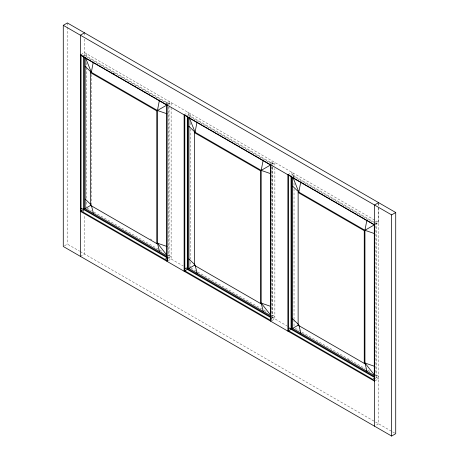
<?xml version="1.0" encoding="UTF-8"?>
<svg xmlns="http://www.w3.org/2000/svg" width="459" height="459" viewBox="0 0 459 459"><rect width="100%" height="100%" fill="white"/><g stroke="black" fill="none" stroke-linecap="round" stroke-linejoin="round"><path stroke-width="0.34" stroke-dasharray="2.29 1.72" d="M375.106 224.422L378.623 222.391L378.623 206.877L378.623 423.806L375.106 425.837M80.962 54.604L84.485 52.573L378.623 222.391M83.113 55.728L86.533 53.755L86.533 56.124L85.397 56.784M165.653 103.384L169.078 101.41L169.078 105.209M167.937 104.44L171.127 102.592L171.127 106.396M184.128 114.836L188.23 112.466L188.23 116.041M187.433 115.301L190.284 113.654L190.284 116.024L189.142 116.678M64.449 245.806L67.381 244.113L79.596 251.165M80.377 256.357L84.485 253.988L84.485 215.34M269.972 162.951L272.824 161.31L272.824 163.679M271.682 164.333L274.872 162.492L274.872 166.06M287.873 174.736L291.976 172.366L291.976 175.223M291.746 174.868L294.03 173.548L294.03 177.352M292.888 176.577L294.03 175.917M166.795 256.753L169.078 255.433M167.937 258.463L171.127 256.621L167.833 254.716M168.195 260.683L171.127 258.991L171.127 106.878M374.292 222.523L376.569 221.204L376.569 377.602M270.54 316.647L272.824 315.333M271.682 318.362L274.872 316.515L271.579 314.616M271.946 320.577L274.872 318.885L274.872 168.436M374.292 376.546L376.569 375.233M375.204 378.388L378.623 376.414L375.33 374.515M375.106 380.815L378.623 378.784L375.33 376.885M84.485 54.942L171.127 104.962M188.23 114.836L274.872 164.861M291.976 174.736L374.71 222.5M375.33 222.856L378.623 224.761M85.85 56.52L113.155 72.287M113.775 72.642L167.77 103.814M189.596 116.42L272.141 164.07L272.135 166.221M293.341 176.313L373.402 222.535M374.022 222.896L375.887 223.969L375.887 375.628M166.169 103.682L167.707 104.572M150.03 238.909L151.883 239.982M87.153 208.139L91.502 210.647M93.98 212.081L159.147 249.702M159.766 250.057L162.87 251.853M190.904 268.033L197.106 271.619M197.731 271.975L261.653 308.884M264.132 310.318L266.616 311.747M295.269 328.294L299.612 330.801M302.097 332.236L365.398 368.778M367.883 370.212L370.361 371.647M347.956 359.5L350.441 360.935M167.833 257.086L183.147 265.927M185.786 267.454L187.616 268.509M271.889 317.163L287.087 325.942M287.701 326.292L290.145 327.703M80.205 251.521L374.9 421.66M375.519 422.016L392.061 431.563M392.669 431.919L395.721 433.68M294.03 183.072L294.03 185.935M294.03 188.798L294.03 318.994M294.03 319.705L294.03 326.142M272.824 167.254L272.824 317.703M272.141 166.933L272.135 315.729M271.453 166.611L271.453 317.06M190.284 122.461L190.284 126.036M190.284 128.899L190.284 259.094M190.284 261.957L190.284 266.96M169.078 105.926L169.078 257.803M168.39 107.033L168.39 255.829M91.324 74.456L91.324 205.012M86.533 62.562L86.533 66.853M86.533 67.571L86.533 199.195M86.533 202.058L86.533 206.349M84.485 32.824L84.485 36.404M84.485 39.17L84.485 56.446M67.381 22.95L67.381 26.53M67.381 27.242L67.381 244.113M378.623 202.643L378.623 206.171L378.623 202.643"/><path stroke-width="0.69" d="M167.065 246.523L157.448 243.19L156.766 243.586L90.641 205.408L90.641 72.711L91.324 72.315L93.246 62.321M159.371 100.498L157.448 110.493L157.448 243.19L159.497 251.486M270.816 306.423L261.194 303.089L260.511 303.485L194.387 265.308L194.387 132.611L195.069 132.215L196.991 122.22M263.116 160.392L261.194 170.392L261.194 303.089L263.248 311.386M374.561 366.322L364.939 362.989L364.257 363.385L298.132 325.207L298.132 192.505L298.815 192.114L300.743 182.114M366.867 220.291L364.939 230.286L364.939 362.989L366.993 371.279M167.231 258.188L167.392 260.328M270.976 318.087L271.137 320.227M374.728 377.981L374.67 379.484M83.268 211.243L83.687 210.429M165.808 258.899L166.227 258.084M373.305 378.698L373.483 378.262M167.231 257.344L167.392 258.365M270.976 317.244L271.137 318.265M374.728 377.137L374.67 377.906M63.279 25.32L67.381 22.95L395.721 212.517L395.721 433.68L391.619 436.05L63.279 246.483L63.279 25.32L391.619 214.887L395.721 212.517M84.485 32.824L80.377 35.194L80.377 256.357M156.766 243.586L156.766 110.889L167.392 104.75M90.71 205.368L80.377 211.335L374.515 381.154M260.511 303.485L260.511 170.788L271.137 164.649M195.069 264.912L184.128 271.235L184.128 114.836M378.623 202.643L374.515 205.012L374.515 426.176M364.257 363.385L364.257 230.682L374.728 224.64M84.255 209.097L84.255 57.438L83.572 56.256L82.362 56.027L81.455 55.137M291.746 328.891L291.746 177.237L291.063 176.049L289.858 175.826L288.946 174.931M186.974 116.242L185.648 115.542M167.065 113.826L157.448 110.493L91.324 72.315L85.167 66.394M270.816 173.726L261.194 170.392L195.069 132.215L188.913 126.288M374.561 233.62L364.939 230.286L298.815 192.114L292.658 186.188M81.059 208.57L82.362 208.937L83.572 208.702L166.795 256.753L166.795 105.094L84.255 57.438M184.811 268.469L186.113 268.831L187.318 268.601L270.54 316.647L270.54 164.993L188.001 117.338L187.318 116.156M288.556 328.363L289.858 328.73L291.063 328.495L374.292 376.546L374.292 224.893L291.746 177.237M112.805 73.136L114.044 73.847M80.377 54.942L374.515 224.761M90.641 72.711L156.766 110.889M194.387 132.611L260.511 170.788M298.132 192.505L364.257 230.682M167.122 255.887L85.167 208.57L85.167 57.593M270.867 315.786L188.913 268.469L188.913 117.487M374.028 375.342L292.658 328.363L292.658 177.386M166.795 257.539L83.572 209.493L83.572 56.256M270.54 317.439L187.318 269.387L187.318 116.942M374.292 377.338L291.063 329.287L291.063 176.049M167.196 260.666L81.059 210.939L81.059 54.546M270.942 320.566L184.811 270.839L184.811 115.037M374.687 380.465L288.556 330.732L288.556 174.34M292.658 318.885L298.815 324.811L287.873 331.128L287.873 174.736M188.913 258.991L194.559 264.418M85.167 199.091L90.807 204.519M364.939 362.989L374.349 374.934M261.194 303.089L270.598 315.035M157.448 243.19L166.852 255.141M292.917 177.352L298.815 192.114M189.171 117.452L195.069 132.215M85.426 57.559L91.324 72.315M298.987 325.5L300.869 333.102M195.241 265.606L197.123 273.208M91.496 205.707L93.378 213.309M391.619 214.887L391.619 436.05M270.77 164.861L270.77 321.254M188.001 117.338L188.001 268.991M167.024 104.962L167.024 261.36"/></g></svg>
